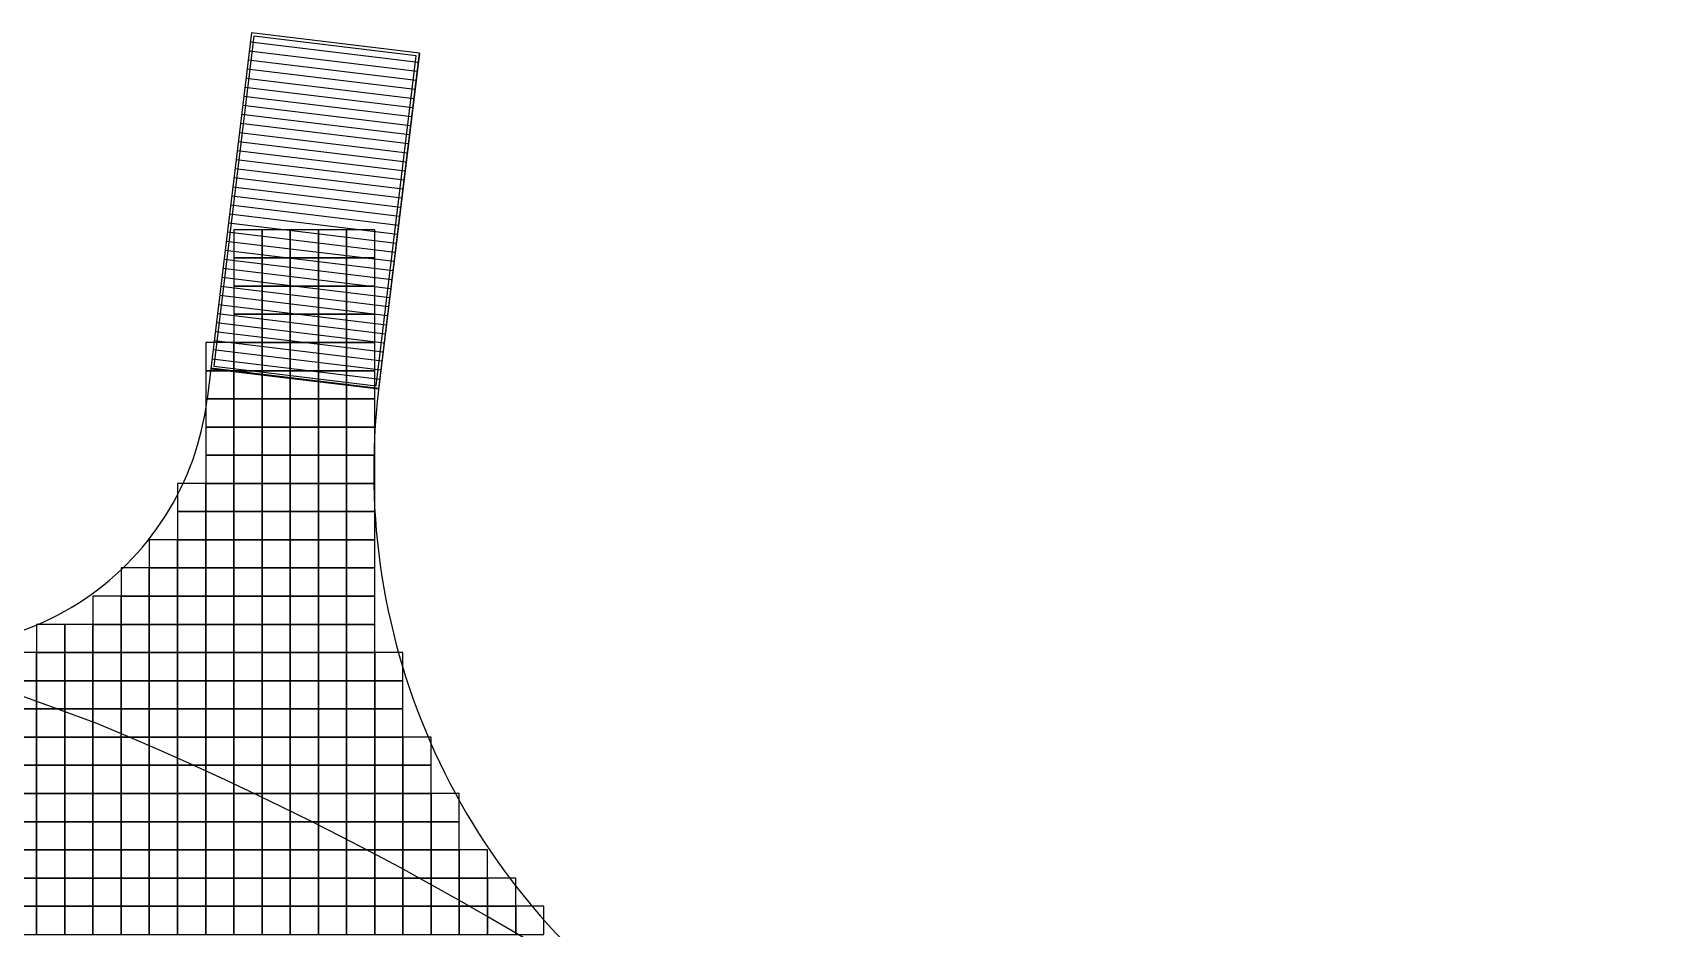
# Model space of a CAD drawing. Extents: x -160257 to 160150, y 7001 to 122208.
# Drawn here: x 110979 to 140115, y 106327 to 122208 of the extents above; entities that cross this region are included whole.
import ezdxf

# ---------------------------------------------------------------- set-up
doc = ezdxf.new("R2010")
doc.units = 0
doc.header["$LTSCALE"] = 1000
doc.header["$MEASUREMENT"] = 0
doc.layers.add('A-G-PATTERN', color=157, linetype='Continuous')
doc.layers.add('A-G-VISIBLE', color=9, linetype='Continuous')

# ---------------------------------------------------------------- blocks, each defined once
blk = doc.blocks.new('dasd')
at = {"layer": 'A-G-PATTERN', "linetype": 'Continuous'}
h = blk.add_hatch(dxfattribs=at)
h.set_pattern_fill('ANSI31', color=256, scale=0.05, angle=308.0911)
h.set_pattern_definition([(353.091126, (-632297.15723, -3064347.09858), (0.019096132141, 0.157597272303), [])])
h.paths.add_polyline_path([(-132779.775, 42168.288), (-132776.796, 42167.928), (-132776.075, 42173.884), (-132779.053, 42174.245)])
at = {"layer": 'A-G-VISIBLE', "linetype": 'Continuous'}
for p, q in [((-132779.053, 42174.245), (-132779.84, 42167.749)), ((-132776.075, 42173.884), (-132776.798, 42167.914))]:
    blk.add_line(p, q, dxfattribs=at)
at = {"layer": 'A-G-VISIBLE', "linetype": 'Continuous', "flags": 128}
for points in [[(-132779.775, 42168.288), (-132776.796, 42167.928), (-132776.075, 42173.884), (-132779.053, 42174.245)], [(-132779.719, 42168.332), (-132776.84, 42167.983), (-132776.13, 42173.84), (-132779.009, 42174.189)]]:
    blk.add_lwpolyline(points, close=True, dxfattribs=at)
at = {"layer": 'A-G-VISIBLE', "linetype": 'Continuous'}
for centre, radius, start, end in [((-132837.189, 42011.825), 160.06, 69.75334, 87.66536), ((-132784.804, 42168.351), 5, 251.4958, 353.0911), ((-132764.885, 42166.47), 12, 173.0911, 236.0253), ((-132803.822, 42108.688), 57.677, 29.84645, 67.5516)]:
    blk.add_arc(centre, radius, start, end, dxfattribs=at)

msp = doc.modelspace()

# ---------------------------------------------------------------- linework, layer by layer
at = {"elevation": 2850}
for points in [[(114545, 118216), (115045, 118216), (115045, 118716), (114545, 118716)], [(115045, 118216), (115545, 118216), (115545, 118716), (115045, 118716)], [(115545, 118216), (116045, 118216), (116045, 118716), (115545, 118716)], [(116045, 118216), (116545, 118216), (116545, 118716), (116045, 118716)], [(116545, 118216), (117045, 118216), (117045, 118716), (116545, 118716)], [(114545, 117716), (115045, 117716), (115045, 118216), (114545, 118216)], [(115045, 117716), (115545, 117716), (115545, 118216), (115045, 118216)], [(115545, 117716), (116045, 117716), (116045, 118216), (115545, 118216)], [(116045, 117716), (116545, 117716), (116545, 118216), (116045, 118216)], [(116545, 117716), (117045, 117716), (117045, 118216), (116545, 118216)], [(114545, 117216), (115045, 117216), (115045, 117716), (114545, 117716)], [(115045, 117216), (115545, 117216), (115545, 117716), (115045, 117716)], [(115545, 117216), (116045, 117216), (116045, 117716), (115545, 117716)], [(116045, 117216), (116545, 117216), (116545, 117716), (116045, 117716)], [(116545, 117216), (117045, 117216), (117045, 117716), (116545, 117716)], [(114545, 116716), (115045, 116716), (115045, 117216), (114545, 117216)], [(115045, 116716), (115545, 116716), (115545, 117216), (115045, 117216)], [(115545, 116716), (116045, 116716), (116045, 117216), (115545, 117216)], [(116045, 116716), (116545, 116716), (116545, 117216), (116045, 117216)], [(116545, 116716), (117045, 116716), (117045, 117216), (116545, 117216)], [(114045, 116216), (114545, 116216), (114545, 116716), (114045, 116716)], [(114545, 116216), (115045, 116216), (115045, 116716), (114545, 116716)], [(115045, 116216), (115545, 116216), (115545, 116716), (115045, 116716)], [(115545, 116216), (116045, 116216), (116045, 116716), (115545, 116716)], [(116045, 116216), (116545, 116216), (116545, 116716), (116045, 116716)], [(116545, 116216), (117045, 116216), (117045, 116716), (116545, 116716)], [(114045, 115716), (114545, 115716), (114545, 116216), (114045, 116216)], [(114545, 115716), (115045, 115716), (115045, 116216), (114545, 116216)], [(115045, 115716), (115545, 115716), (115545, 116216), (115045, 116216)], [(115545, 115716), (116045, 115716), (116045, 116216), (115545, 116216)], [(116045, 115716), (116545, 115716), (116545, 116216), (116045, 116216)], [(116545, 115716), (117045, 115716), (117045, 116216), (116545, 116216)], [(114045, 115216), (114545, 115216), (114545, 115716), (114045, 115716)], [(114545, 115216), (115045, 115216), (115045, 115716), (114545, 115716)], [(115045, 115216), (115545, 115216), (115545, 115716), (115045, 115716)], [(115545, 115216), (116045, 115216), (116045, 115716), (115545, 115716)], [(116045, 115216), (116545, 115216), (116545, 115716), (116045, 115716)], [(116545, 115216), (117045, 115216), (117045, 115716), (116545, 115716)], [(114045, 114716), (114545, 114716), (114545, 115216), (114045, 115216)], [(114545, 114716), (115045, 114716), (115045, 115216), (114545, 115216)], [(115045, 114716), (115545, 114716), (115545, 115216), (115045, 115216)], [(115545, 114716), (116045, 114716), (116045, 115216), (115545, 115216)], [(116045, 114716), (116545, 114716), (116545, 115216), (116045, 115216)], [(116545, 114716), (117045, 114716), (117045, 115216), (116545, 115216)], [(114045, 114216), (114545, 114216), (114545, 114716), (114045, 114716)], [(114545, 114216), (115045, 114216), (115045, 114716), (114545, 114716)], [(115045, 114216), (115545, 114216), (115545, 114716), (115045, 114716)], [(115545, 114216), (116045, 114216), (116045, 114716), (115545, 114716)], [(116045, 114216), (116545, 114216), (116545, 114716), (116045, 114716)], [(116545, 114216), (117045, 114216), (117045, 114716), (116545, 114716)], [(113545, 113716), (114045, 113716), (114045, 114216), (113545, 114216)], [(114045, 113716), (114545, 113716), (114545, 114216), (114045, 114216)], [(114545, 113716), (115045, 113716), (115045, 114216), (114545, 114216)], [(115045, 113716), (115545, 113716), (115545, 114216), (115045, 114216)], [(115545, 113716), (116045, 113716), (116045, 114216), (115545, 114216)], [(116045, 113716), (116545, 113716), (116545, 114216), (116045, 114216)], [(116545, 113716), (117045, 113716), (117045, 114216), (116545, 114216)], [(113545, 113216), (114045, 113216), (114045, 113716), (113545, 113716)], [(114045, 113216), (114545, 113216), (114545, 113716), (114045, 113716)], [(114545, 113216), (115045, 113216), (115045, 113716), (114545, 113716)], [(115045, 113216), (115545, 113216), (115545, 113716), (115045, 113716)], [(115545, 113216), (116045, 113216), (116045, 113716), (115545, 113716)], [(116045, 113216), (116545, 113216), (116545, 113716), (116045, 113716)], [(116545, 113216), (117045, 113216), (117045, 113716), (116545, 113716)], [(113045, 112716), (113545, 112716), (113545, 113216), (113045, 113216)], [(113545, 112716), (114045, 112716), (114045, 113216), (113545, 113216)], [(114045, 112716), (114545, 112716), (114545, 113216), (114045, 113216)], [(114545, 112716), (115045, 112716), (115045, 113216), (114545, 113216)], [(115045, 112716), (115545, 112716), (115545, 113216), (115045, 113216)], [(115545, 112716), (116045, 112716), (116045, 113216), (115545, 113216)], [(116045, 112716), (116545, 112716), (116545, 113216), (116045, 113216)], [(116545, 112716), (117045, 112716), (117045, 113216), (116545, 113216)], [(112545, 112216), (113045, 112216), (113045, 112716), (112545, 112716)], [(113045, 112216), (113545, 112216), (113545, 112716), (113045, 112716)], [(113545, 112216), (114045, 112216), (114045, 112716), (113545, 112716)], [(114045, 112216), (114545, 112216), (114545, 112716), (114045, 112716)], [(114545, 112216), (115045, 112216), (115045, 112716), (114545, 112716)], [(115045, 112216), (115545, 112216), (115545, 112716), (115045, 112716)], [(115545, 112216), (116045, 112216), (116045, 112716), (115545, 112716)], [(116045, 112216), (116545, 112216), (116545, 112716), (116045, 112716)], [(116545, 112216), (117045, 112216), (117045, 112716), (116545, 112716)], [(112045, 111716), (112545, 111716), (112545, 112216), (112045, 112216)], [(112545, 111716), (113045, 111716), (113045, 112216), (112545, 112216)], [(113045, 111716), (113545, 111716), (113545, 112216), (113045, 112216)], [(113545, 111716), (114045, 111716), (114045, 112216), (113545, 112216)], [(114045, 111716), (114545, 111716), (114545, 112216), (114045, 112216)], [(114545, 111716), (115045, 111716), (115045, 112216), (114545, 112216)], [(115045, 111716), (115545, 111716), (115545, 112216), (115045, 112216)], [(115545, 111716), (116045, 111716), (116045, 112216), (115545, 112216)], [(116045, 111716), (116545, 111716), (116545, 112216), (116045, 112216)], [(116545, 111716), (117045, 111716), (117045, 112216), (116545, 112216)], [(111045, 111216), (111545, 111216), (111545, 111716), (111045, 111716)], [(111545, 111216), (112045, 111216), (112045, 111716), (111545, 111716)], [(112045, 111216), (112545, 111216), (112545, 111716), (112045, 111716)], [(112545, 111216), (113045, 111216), (113045, 111716), (112545, 111716)], [(113045, 111216), (113545, 111216), (113545, 111716), (113045, 111716)], [(113545, 111216), (114045, 111216), (114045, 111716), (113545, 111716)], [(114045, 111216), (114545, 111216), (114545, 111716), (114045, 111716)], [(114545, 111216), (115045, 111216), (115045, 111716), (114545, 111716)], [(115045, 111216), (115545, 111216), (115545, 111716), (115045, 111716)], [(115545, 111216), (116045, 111216), (116045, 111716), (115545, 111716)], [(116045, 111216), (116545, 111216), (116545, 111716), (116045, 111716)], [(116545, 111216), (117045, 111216), (117045, 111716), (116545, 111716)], [(110545, 110716), (111045, 110716), (111045, 111216), (110545, 111216)], [(111045, 110716), (111545, 110716), (111545, 111216), (111045, 111216)], [(111545, 110716), (112045, 110716), (112045, 111216), (111545, 111216)], [(112045, 110716), (112545, 110716), (112545, 111216), (112045, 111216)], [(112545, 110716), (113045, 110716), (113045, 111216), (112545, 111216)], [(113045, 110716), (113545, 110716), (113545, 111216), (113045, 111216)], [(113545, 110716), (114045, 110716), (114045, 111216), (113545, 111216)], [(114045, 110716), (114545, 110716), (114545, 111216), (114045, 111216)], [(114545, 110716), (115045, 110716), (115045, 111216), (114545, 111216)], [(115045, 110716), (115545, 110716), (115545, 111216), (115045, 111216)], [(115545, 110716), (116045, 110716), (116045, 111216), (115545, 111216)], [(116045, 110716), (116545, 110716), (116545, 111216), (116045, 111216)], [(116545, 110716), (117045, 110716), (117045, 111216), (116545, 111216)], [(117045, 110716), (117545, 110716), (117545, 111216), (117045, 111216)], [(110545, 110216), (111045, 110216), (111045, 110716), (110545, 110716)], [(111045, 110216), (111545, 110216), (111545, 110716), (111045, 110716)], [(111545, 110216), (112045, 110216), (112045, 110716), (111545, 110716)], [(112045, 110216), (112545, 110216), (112545, 110716), (112045, 110716)], [(112545, 110216), (113045, 110216), (113045, 110716), (112545, 110716)], [(113045, 110216), (113545, 110216), (113545, 110716), (113045, 110716)], [(113545, 110216), (114045, 110216), (114045, 110716), (113545, 110716)], [(114045, 110216), (114545, 110216), (114545, 110716), (114045, 110716)], [(114545, 110216), (115045, 110216), (115045, 110716), (114545, 110716)], [(115045, 110216), (115545, 110216), (115545, 110716), (115045, 110716)], [(115545, 110216), (116045, 110216), (116045, 110716), (115545, 110716)], [(116045, 110216), (116545, 110216), (116545, 110716), (116045, 110716)], [(116545, 110216), (117045, 110216), (117045, 110716), (116545, 110716)], [(117045, 110216), (117545, 110216), (117545, 110716), (117045, 110716)], [(110545, 109716), (111045, 109716), (111045, 110216), (110545, 110216)], [(111045, 109716), (111545, 109716), (111545, 110216), (111045, 110216)], [(111545, 109716), (112045, 109716), (112045, 110216), (111545, 110216)], [(112045, 109716), (112545, 109716), (112545, 110216), (112045, 110216)], [(112545, 109716), (113045, 109716), (113045, 110216), (112545, 110216)], [(113045, 109716), (113545, 109716), (113545, 110216), (113045, 110216)], [(113545, 109716), (114045, 109716), (114045, 110216), (113545, 110216)], [(114045, 109716), (114545, 109716), (114545, 110216), (114045, 110216)], [(114545, 109716), (115045, 109716), (115045, 110216), (114545, 110216)], [(115045, 109716), (115545, 109716), (115545, 110216), (115045, 110216)], [(115545, 109716), (116045, 109716), (116045, 110216), (115545, 110216)], [(116045, 109716), (116545, 109716), (116545, 110216), (116045, 110216)], [(116545, 109716), (117045, 109716), (117045, 110216), (116545, 110216)], [(117045, 109716), (117545, 109716), (117545, 110216), (117045, 110216)], [(110545, 109216), (111045, 109216), (111045, 109716), (110545, 109716)], [(111045, 109216), (111545, 109216), (111545, 109716), (111045, 109716)], [(111545, 109216), (112045, 109216), (112045, 109716), (111545, 109716)], [(112045, 109216), (112545, 109216), (112545, 109716), (112045, 109716)], [(112545, 109216), (113045, 109216), (113045, 109716), (112545, 109716)], [(113045, 109216), (113545, 109216), (113545, 109716), (113045, 109716)], [(113545, 109216), (114045, 109216), (114045, 109716), (113545, 109716)], [(114045, 109216), (114545, 109216), (114545, 109716), (114045, 109716)], [(114545, 109216), (115045, 109216), (115045, 109716), (114545, 109716)], [(115045, 109216), (115545, 109216), (115545, 109716), (115045, 109716)], [(115545, 109216), (116045, 109216), (116045, 109716), (115545, 109716)], [(116045, 109216), (116545, 109216), (116545, 109716), (116045, 109716)], [(116545, 109216), (117045, 109216), (117045, 109716), (116545, 109716)], [(117045, 109216), (117545, 109216), (117545, 109716), (117045, 109716)], [(117545, 109216), (118045, 109216), (118045, 109716), (117545, 109716)], [(110545, 108716), (111045, 108716), (111045, 109216), (110545, 109216)], [(111045, 108716), (111545, 108716), (111545, 109216), (111045, 109216)], [(111545, 108716), (112045, 108716), (112045, 109216), (111545, 109216)], [(112045, 108716), (112545, 108716), (112545, 109216), (112045, 109216)], [(112545, 108716), (113045, 108716), (113045, 109216), (112545, 109216)], [(113045, 108716), (113545, 108716), (113545, 109216), (113045, 109216)], [(113545, 108716), (114045, 108716), (114045, 109216), (113545, 109216)], [(114045, 108716), (114545, 108716), (114545, 109216), (114045, 109216)], [(114545, 108716), (115045, 108716), (115045, 109216), (114545, 109216)], [(115045, 108716), (115545, 108716), (115545, 109216), (115045, 109216)], [(115545, 108716), (116045, 108716), (116045, 109216), (115545, 109216)], [(116045, 108716), (116545, 108716), (116545, 109216), (116045, 109216)], [(116545, 108716), (117045, 108716), (117045, 109216), (116545, 109216)], [(117045, 108716), (117545, 108716), (117545, 109216), (117045, 109216)], [(117545, 108716), (118045, 108716), (118045, 109216), (117545, 109216)], [(110545, 108216), (111045, 108216), (111045, 108716), (110545, 108716)], [(111045, 108216), (111545, 108216), (111545, 108716), (111045, 108716)], [(111545, 108216), (112045, 108216), (112045, 108716), (111545, 108716)], [(112045, 108216), (112545, 108216), (112545, 108716), (112045, 108716)], [(112545, 108216), (113045, 108216), (113045, 108716), (112545, 108716)], [(113045, 108216), (113545, 108216), (113545, 108716), (113045, 108716)], [(113545, 108216), (114045, 108216), (114045, 108716), (113545, 108716)], [(114045, 108216), (114545, 108216), (114545, 108716), (114045, 108716)], [(114545, 108216), (115045, 108216), (115045, 108716), (114545, 108716)], [(115045, 108216), (115545, 108216), (115545, 108716), (115045, 108716)], [(115545, 108216), (116045, 108216), (116045, 108716), (115545, 108716)], [(116045, 108216), (116545, 108216), (116545, 108716), (116045, 108716)], [(116545, 108216), (117045, 108216), (117045, 108716), (116545, 108716)], [(117045, 108216), (117545, 108216), (117545, 108716), (117045, 108716)], [(117545, 108216), (118045, 108216), (118045, 108716), (117545, 108716)], [(118045, 108216), (118545, 108216), (118545, 108716), (118045, 108716)], [(110545, 107716), (111045, 107716), (111045, 108216), (110545, 108216)], [(111045, 107716), (111545, 107716), (111545, 108216), (111045, 108216)], [(111545, 107716), (112045, 107716), (112045, 108216), (111545, 108216)], [(112045, 107716), (112545, 107716), (112545, 108216), (112045, 108216)], [(112545, 107716), (113045, 107716), (113045, 108216), (112545, 108216)], [(113045, 107716), (113545, 107716), (113545, 108216), (113045, 108216)], [(113545, 107716), (114045, 107716), (114045, 108216), (113545, 108216)], [(114045, 107716), (114545, 107716), (114545, 108216), (114045, 108216)], [(114545, 107716), (115045, 107716), (115045, 108216), (114545, 108216)], [(115045, 107716), (115545, 107716), (115545, 108216), (115045, 108216)], [(115545, 107716), (116045, 107716), (116045, 108216), (115545, 108216)], [(116045, 107716), (116545, 107716), (116545, 108216), (116045, 108216)], [(116545, 107716), (117045, 107716), (117045, 108216), (116545, 108216)], [(117045, 107716), (117545, 107716), (117545, 108216), (117045, 108216)], [(117545, 107716), (118045, 107716), (118045, 108216), (117545, 108216)], [(118045, 107716), (118545, 107716), (118545, 108216), (118045, 108216)], [(110545, 107216), (111045, 107216), (111045, 107716), (110545, 107716)], [(111045, 107216), (111545, 107216), (111545, 107716), (111045, 107716)], [(111545, 107216), (112045, 107216), (112045, 107716), (111545, 107716)], [(112045, 107216), (112545, 107216), (112545, 107716), (112045, 107716)], [(112545, 107216), (113045, 107216), (113045, 107716), (112545, 107716)], [(113045, 107216), (113545, 107216), (113545, 107716), (113045, 107716)], [(113545, 107216), (114045, 107216), (114045, 107716), (113545, 107716)], [(114045, 107216), (114545, 107216), (114545, 107716), (114045, 107716)], [(114545, 107216), (115045, 107216), (115045, 107716), (114545, 107716)], [(115045, 107216), (115545, 107216), (115545, 107716), (115045, 107716)], [(115545, 107216), (116045, 107216), (116045, 107716), (115545, 107716)], [(116045, 107216), (116545, 107216), (116545, 107716), (116045, 107716)], [(116545, 107216), (117045, 107216), (117045, 107716), (116545, 107716)], [(117045, 107216), (117545, 107216), (117545, 107716), (117045, 107716)], [(117545, 107216), (118045, 107216), (118045, 107716), (117545, 107716)], [(118045, 107216), (118545, 107216), (118545, 107716), (118045, 107716)], [(118545, 107216), (119045, 107216), (119045, 107716), (118545, 107716)], [(110545, 106716), (111045, 106716), (111045, 107216), (110545, 107216)], [(111045, 106716), (111545, 106716), (111545, 107216), (111045, 107216)], [(111545, 106716), (112045, 106716), (112045, 107216), (111545, 107216)], [(112045, 106716), (112545, 106716), (112545, 107216), (112045, 107216)], [(112545, 106716), (113045, 106716), (113045, 107216), (112545, 107216)], [(113045, 106716), (113545, 106716), (113545, 107216), (113045, 107216)], [(113545, 106716), (114045, 106716), (114045, 107216), (113545, 107216)], [(114045, 106716), (114545, 106716), (114545, 107216), (114045, 107216)], [(114545, 106716), (115045, 106716), (115045, 107216), (114545, 107216)], [(115045, 106716), (115545, 106716), (115545, 107216), (115045, 107216)], [(115545, 106716), (116045, 106716), (116045, 107216), (115545, 107216)], [(116045, 106716), (116545, 106716), (116545, 107216), (116045, 107216)], [(116545, 106716), (117045, 106716), (117045, 107216), (116545, 107216)], [(117045, 106716), (117545, 106716), (117545, 107216), (117045, 107216)], [(117545, 106716), (118045, 106716), (118045, 107216), (117545, 107216)], [(118045, 106716), (118545, 106716), (118545, 107216), (118045, 107216)], [(118545, 106716), (119045, 106716), (119045, 107216), (118545, 107216)], [(119045, 106716), (119545, 106716), (119545, 107216), (119045, 107216)], [(110545, 106216), (111045, 106216), (111045, 106716), (110545, 106716)], [(111045, 106216), (111545, 106216), (111545, 106716), (111045, 106716)], [(111545, 106216), (112045, 106216), (112045, 106716), (111545, 106716)], [(112045, 106216), (112545, 106216), (112545, 106716), (112045, 106716)], [(112545, 106216), (113045, 106216), (113045, 106716), (112545, 106716)], [(113045, 106216), (113545, 106216), (113545, 106716), (113045, 106716)], [(113545, 106216), (114045, 106216), (114045, 106716), (113545, 106716)], [(114045, 106216), (114545, 106216), (114545, 106716), (114045, 106716)], [(114545, 106216), (115045, 106216), (115045, 106716), (114545, 106716)], [(115045, 106216), (115545, 106216), (115545, 106716), (115045, 106716)], [(115545, 106216), (116045, 106216), (116045, 106716), (115545, 106716)], [(116045, 106216), (116545, 106216), (116545, 106716), (116045, 106716)], [(116545, 106216), (117045, 106216), (117045, 106716), (116545, 106716)], [(117045, 106216), (117545, 106216), (117545, 106716), (117045, 106716)], [(117545, 106216), (118045, 106216), (118045, 106716), (117545, 106716)], [(118045, 106216), (118545, 106216), (118545, 106716), (118045, 106716)], [(118545, 106216), (119045, 106216), (119045, 106716), (118545, 106716)], [(119045, 106216), (119545, 106216), (119545, 106716), (119045, 106716)], [(119545, 106216), (120045, 106216), (120045, 106716), (119545, 106716)]]:
    msp.add_lwpolyline(points, close=True, dxfattribs=at)

# ---------------------------------------------------------------- block references
at = {"xscale": 1000, "yscale": 1000, "zscale": 1000}
msp.add_blockref('dasd', (132893911, -42052037, 2850), dxfattribs=at)

doc.saveas('drawing.dxf')
